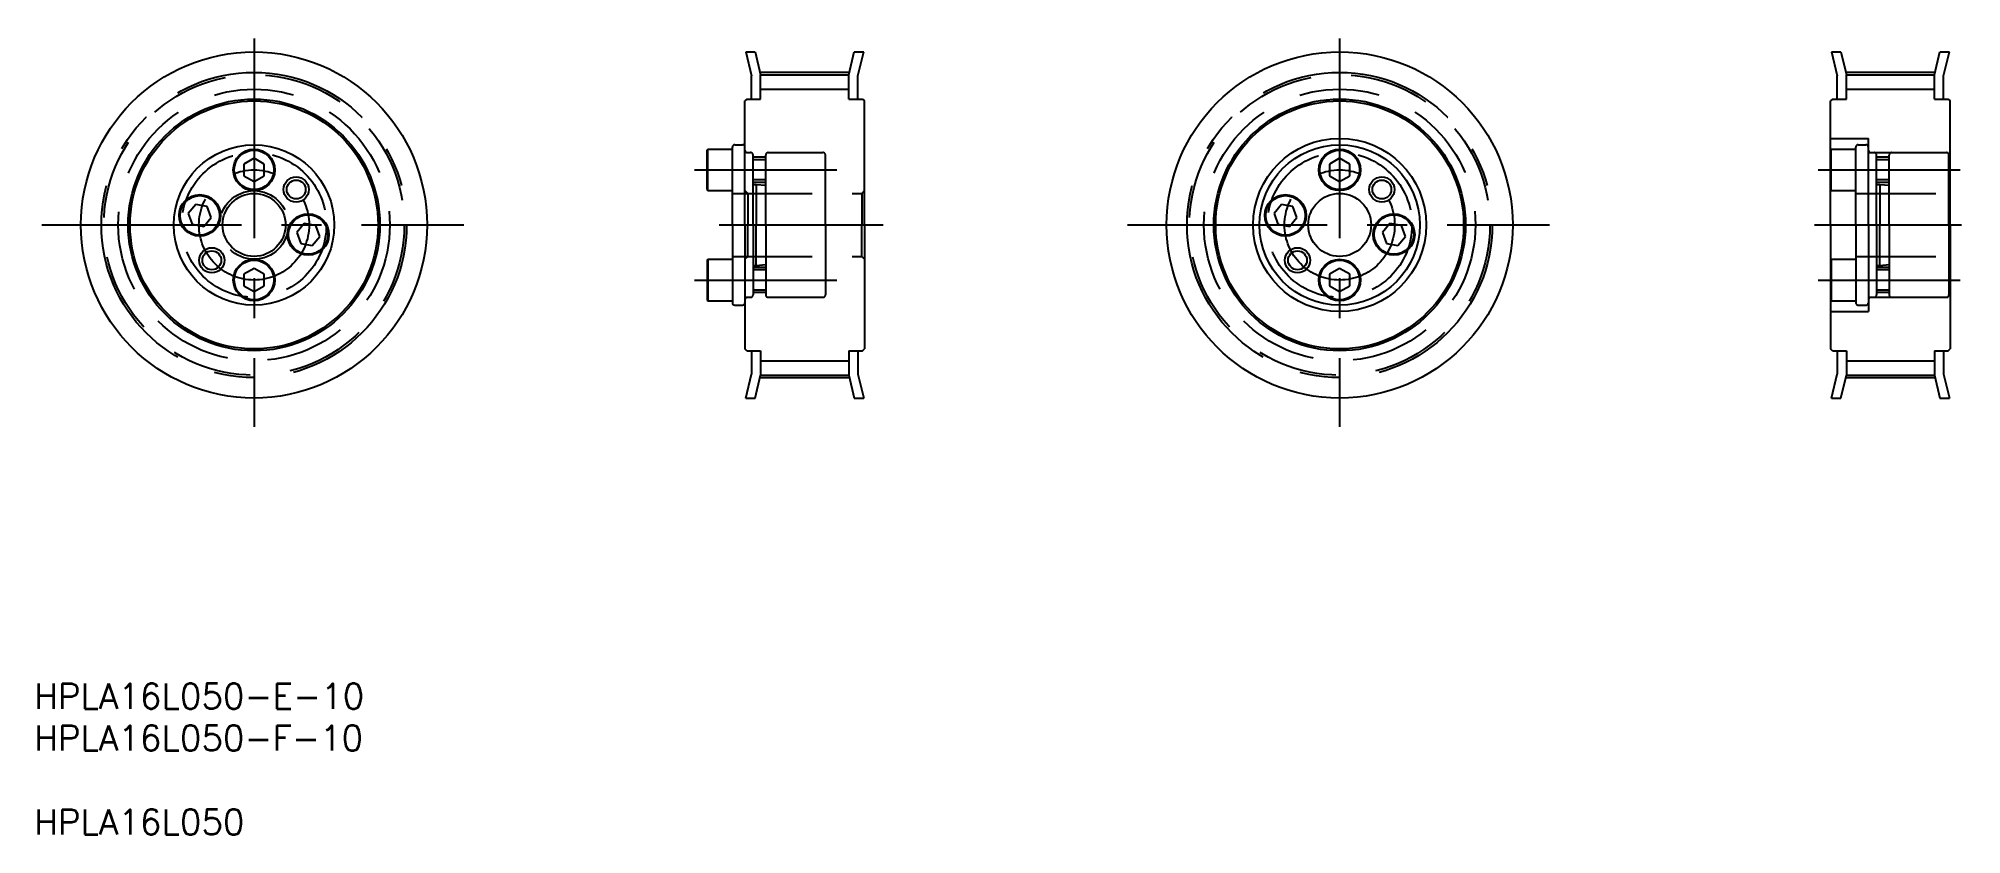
# Model space of a CAD drawing. Extents: x 16 to 321, y 5 to 132.
import ezdxf

# ---------------------------------------------------------------- set-up
doc = ezdxf.new("R2010")
doc.units = 0
doc.linetypes.add('CENTER', pattern=[50.8, 31.75, -6.35, 6.35, -6.35])
doc.linetypes.add('DASHED', pattern=[19.05, 12.7, -6.35])
doc.layers.get('0').update_dxf_attribs({"linetype": 'CONTINUOUS'})
doc.layers.add('CENTER', color=1, linetype='CENTER')
doc.styles.add('MISUMI', font='txt.shx')

# ---------------------------------------------------------------- blocks, each defined once
blk = doc.blocks.new('*U4')
at = {"color": 7, "linetype": 'CONTINUOUS', "style": 'MISUMI'}
for s, p in [('HPLA16L050-E-10', (15.05, 25.31)), ('HPLA16L050-F-10', (15.05, 18.65)), ('HPLA16L050', (15.05, 5.31))]:
    blk.add_text(s, height=4, dxfattribs=at).set_placement(p)

msp = doc.modelspace()

# ---------------------------------------------------------------- linework, layer by layer
at = {"color": 7, "linetype": 'CONTINUOUS'}
for p, q in [((128.13, 129.69), (129.05, 125.91)), ((128.13, 129.69), (129.62, 129.69)), ((129.62, 129.69), (130.49, 126.06)), ((144.49, 126.06), (145.37, 129.69)), ((145.37, 129.69), (146.86, 129.69)), ((145.93, 125.91), (146.86, 129.69)), ((300.64, 129.69), (301.56, 125.91)), ((300.64, 129.69), (302.13, 129.69)), ((302.13, 129.69), (303, 126.06)), ((317, 126.06), (317.88, 129.69)), ((317.88, 129.69), (319.37, 129.69)), ((318.44, 125.91), (319.37, 129.69)), ((129.05, 122.19), (129.05, 125.91)), ((130.49, 126.07), (144.49, 126.07)), ((130.49, 122.19), (130.49, 126.06)), ((144.49, 122.19), (144.49, 126.06)), ((145.93, 122.19), (145.93, 125.91)), ((301.56, 122.19), (301.56, 125.91)), ((303, 126.07), (317, 126.07)), ((303, 122.19), (303, 126.06)), ((317, 122.19), (317, 126.06)), ((318.44, 122.19), (318.44, 125.91)), ((128.29, 122.19), (127.99, 121.89)), ((127.99, 102.19), (127.99, 121.89)), ((128.29, 122.19), (130.49, 122.19)), ((144.49, 122.19), (146.69, 122.19)), ((146.69, 122.19), (146.99, 121.89)), ((146.99, 102.19), (146.99, 121.89)), ((300.8, 122.19), (300.5, 121.89)), ((300.5, 102.19), (300.5, 121.89)), ((300.8, 122.19), (303, 122.19)), ((317, 122.19), (319.2, 122.19)), ((319.2, 122.19), (319.5, 121.89)), ((319.5, 102.19), (319.5, 121.89)), ((121.99, 114.08), (122.09, 114.24)), ((121.99, 107.8), (121.99, 114.08)), ((122.09, 107.64), (122.09, 114.24)), ((122.09, 114.24), (125.99, 114.24)), ((125.99, 102.19), (125.99, 114.54)), ((125.99, 107.64), (125.99, 114.24)), ((126.39, 114.94), (127.59, 114.94)), ((127.99, 102.19), (127.99, 114.54)), ((49.99, 112.79), (48.39, 111.86)), ((48.39, 111.86), (48.39, 110.02)), ((48.39, 110.02), (49.99, 109.09)), ((51.59, 111.86), (49.99, 112.79)), ((49.99, 109.09), (51.59, 110.02)), ((51.59, 110.02), (51.59, 111.86)), ((125.99, 108.94), (125.99, 112.94)), ((222.49, 112.79), (220.89, 111.86)), ((220.89, 111.86), (220.89, 110.02)), ((220.89, 110.02), (222.49, 109.09)), ((224.09, 111.86), (222.49, 112.79)), ((222.49, 109.09), (224.09, 110.02)), ((224.09, 110.02), (224.09, 111.86)), ((121.99, 107.8), (122.09, 107.64)), ((122.09, 107.64), (125.99, 107.64)), ((125.99, 108.37), (125.99, 108.37)), ((40.74, 105.45), (39.55, 104.03)), ((39.55, 104.03), (40.18, 102.3)), ((42.56, 105.13), (40.74, 105.45)), ((43.19, 103.39), (42.56, 105.13)), ((125.99, 105.28), (125.99, 105.28)), ((213.24, 105.45), (212.06, 104.03)), ((212.06, 104.03), (212.69, 102.3)), ((215.06, 105.13), (213.24, 105.45)), ((215.7, 103.39), (215.06, 105.13)), ((40.18, 102.3), (42, 101.97)), ((42, 101.97), (43.19, 103.39)), ((57.97, 102.41), (56.78, 100.99)), ((56.78, 100.99), (57.41, 99.26)), ((59.79, 102.09), (57.97, 102.41)), ((60.42, 100.35), (59.79, 102.09)), ((125.99, 102.19), (125.99, 89.84)), ((127.99, 102.19), (127.99, 89.84)), ((127.99, 102.19), (127.99, 82.49)), ((146.99, 102.19), (146.99, 82.49)), ((212.69, 102.3), (214.51, 101.97)), ((214.51, 101.97), (215.7, 103.39)), ((230.48, 102.41), (229.29, 100.99)), ((229.29, 100.99), (229.92, 99.26)), ((232.3, 102.09), (230.48, 102.41)), ((232.93, 100.35), (232.3, 102.09)), ((300.5, 102.19), (300.5, 82.49)), ((319.5, 102.19), (319.5, 82.49)), ((57.41, 99.26), (59.23, 98.94)), ((59.23, 98.94), (60.42, 100.35)), ((229.92, 99.26), (231.74, 98.94)), ((231.74, 98.94), (232.93, 100.35)), ((49.99, 95.29), (48.39, 94.36)), ((51.59, 94.36), (49.99, 95.29)), ((121.99, 96.58), (122.09, 96.74)), ((121.99, 96.58), (121.99, 90.3)), ((122.09, 96.74), (125.99, 96.74)), ((122.09, 96.74), (122.09, 90.14)), ((125.99, 96.74), (125.99, 90.14)), ((125.99, 95.44), (125.99, 91.44)), ((222.49, 95.29), (220.89, 94.36)), ((224.09, 94.36), (222.49, 95.29)), ((48.39, 94.36), (48.39, 92.52)), ((48.39, 92.52), (49.99, 91.59)), ((49.99, 91.59), (51.59, 92.52)), ((51.59, 92.52), (51.59, 94.36)), ((220.89, 94.36), (220.89, 92.52)), ((220.89, 92.52), (222.49, 91.59)), ((222.49, 91.59), (224.09, 92.52)), ((224.09, 92.52), (224.09, 94.36)), ((121.99, 90.3), (122.09, 90.14)), ((122.09, 90.14), (125.99, 90.14)), ((126.39, 89.44), (127.59, 89.44)), ((128.29, 82.19), (127.99, 82.49)), ((128.29, 82.19), (130.49, 82.19)), ((129.05, 82.19), (129.05, 78.47)), ((130.49, 82.19), (130.49, 78.32)), ((144.49, 82.19), (146.69, 82.19)), ((144.49, 82.19), (144.49, 78.32)), ((145.93, 82.19), (145.93, 78.47)), ((146.69, 82.19), (146.99, 82.49)), ((300.8, 82.19), (300.5, 82.49)), ((300.8, 82.19), (303, 82.19)), ((301.56, 82.19), (301.56, 78.47)), ((303, 82.19), (303, 78.32)), ((317, 82.19), (319.2, 82.19)), ((317, 82.19), (317, 78.32)), ((318.44, 82.19), (318.44, 78.47)), ((319.2, 82.19), (319.5, 82.49)), ((128.13, 74.69), (129.05, 78.47)), ((129.62, 74.69), (130.49, 78.32)), ((130.49, 78.32), (144.49, 78.32)), ((144.49, 78.32), (145.37, 74.69)), ((145.93, 78.47), (146.86, 74.69)), ((300.64, 74.69), (301.56, 78.47)), ((302.13, 74.69), (303, 78.32)), ((303, 78.32), (317, 78.32)), ((317, 78.32), (317.88, 74.69)), ((318.44, 78.47), (319.37, 74.69)), ((128.13, 74.69), (129.62, 74.69)), ((145.37, 74.69), (146.86, 74.69)), ((300.64, 74.69), (302.13, 74.69)), ((317.88, 74.69), (319.37, 74.69))]:
    msp.add_line(p, q, dxfattribs=at)
at = {"color": 3, "linetype": 'CONTINUOUS'}
for p, q in [((130.49, 123.76), (144.49, 123.76)), ((303, 123.76), (317, 123.76)), ((130.49, 80.62), (144.49, 80.62)), ((303, 80.62), (317, 80.62))]:
    msp.add_line(p, q, dxfattribs=at)
at = {"color": 3, "linetype": 'DASHED'}
for p, q in [((128.4, 113.69), (128.89, 113.69)), ((129.29, 102.19), (129.29, 113.29)), ((131.29, 102.19), (131.29, 113.29)), ((131.69, 113.69), (140.39, 113.69)), ((140.79, 102.19), (140.79, 113.29)), ((300.5, 115.94), (306.5, 115.94)), ((300.5, 114.08), (300.6, 114.24)), ((300.5, 107.8), (300.5, 114.08)), ((300.6, 107.64), (300.6, 114.24)), ((300.6, 114.24), (304.5, 114.24)), ((304.5, 102.19), (304.5, 114.54)), ((304.5, 107.64), (304.5, 114.24)), ((304.9, 114.94), (306.1, 114.94)), ((306.5, 113.69), (306.5, 115.94)), ((306.5, 102.19), (306.5, 114.54)), ((306.5, 113.69), (319.5, 113.69)), ((306.91, 113.69), (307.4, 113.69)), ((307.8, 102.19), (307.8, 113.29)), ((309.8, 102.19), (309.8, 113.29)), ((310.2, 113.69), (318.9, 113.69)), ((319.3, 102.19), (319.3, 113.29)), ((131.29, 112.94), (129.29, 112.94)), ((131.29, 112.54), (129.29, 112.54)), ((304.5, 108.94), (304.5, 112.94)), ((309.8, 112.94), (307.8, 112.94)), ((309.8, 112.54), (307.8, 112.54)), ((125.99, 107.19), (146.54, 107.19)), ((127.99, 107.64), (128.44, 107.19)), ((128.44, 107.19), (128.44, 102.19)), ((131.29, 109.34), (129.29, 109.34)), ((131.29, 108.94), (129.29, 108.94)), ((129.29, 108.64), (129.79, 108.64)), ((129.79, 108.64), (129.79, 102.19)), ((129.79, 108.64), (131.29, 108.49)), ((146.99, 107.64), (146.54, 107.19)), ((146.54, 107.19), (146.54, 102.19)), ((300.6, 107.64), (304.5, 107.64)), ((304.5, 108.37), (304.5, 108.37)), ((304.5, 107.19), (319.3, 107.19)), ((309.8, 109.34), (307.8, 109.34)), ((309.8, 108.94), (307.8, 108.94)), ((307.8, 108.64), (308.3, 108.64)), ((308.3, 108.64), (308.3, 102.19)), ((308.3, 108.64), (309.8, 108.49)), ((304.5, 105.28), (304.5, 105.28)), ((128.44, 97.19), (128.44, 102.19)), ((129.29, 102.19), (129.29, 91.09)), ((129.79, 95.74), (129.79, 102.19)), ((131.29, 102.19), (131.29, 91.09)), ((140.79, 102.19), (140.79, 91.09)), ((146.54, 97.19), (146.54, 102.19)), ((304.5, 102.19), (304.5, 89.84)), ((306.5, 102.19), (306.5, 89.84)), ((307.8, 102.19), (307.8, 91.09)), ((308.3, 95.74), (308.3, 102.19)), ((309.8, 102.19), (309.8, 91.09)), ((319.3, 102.19), (319.3, 91.09)), ((125.99, 97.19), (146.54, 97.19)), ((127.99, 96.74), (128.44, 97.19)), ((129.29, 95.74), (129.79, 95.74)), ((131.29, 95.44), (129.29, 95.44)), ((131.29, 95.04), (129.29, 95.04)), ((129.79, 95.74), (131.29, 95.89)), ((146.99, 96.74), (146.54, 97.19)), ((300.5, 96.58), (300.5, 90.3)), ((300.6, 96.74), (304.5, 96.74)), ((300.6, 96.74), (300.6, 90.14)), ((304.5, 97.19), (319.3, 97.19)), ((304.5, 96.74), (304.5, 90.14)), ((304.5, 95.44), (304.5, 91.44)), ((307.8, 95.74), (308.3, 95.74)), ((309.8, 95.44), (307.8, 95.44)), ((309.8, 95.04), (307.8, 95.04)), ((308.3, 95.74), (309.8, 95.89)), ((131.29, 91.84), (129.29, 91.84)), ((309.8, 91.84), (307.8, 91.84)), ((128.4, 90.69), (128.89, 90.69)), ((131.29, 91.44), (129.29, 91.44)), ((131.69, 90.69), (140.39, 90.69)), ((300.5, 90.3), (300.6, 90.14)), ((300.6, 90.14), (304.5, 90.14)), ((304.9, 89.44), (306.1, 89.44)), ((306.5, 90.69), (306.5, 88.44)), ((306.5, 90.69), (319.5, 90.69)), ((306.91, 90.69), (307.4, 90.69)), ((309.8, 91.44), (307.8, 91.44)), ((310.2, 90.69), (318.9, 90.69)), ((300.5, 88.44), (306.5, 88.44))]:
    msp.add_line(p, q, dxfattribs=at)
at = {"color": 7, "linetype": 'CONTINUOUS'}
for centre, radius in [((49.99, 102.19), 27.5), ((222.49, 102.19), 27.5), ((49.99, 102.19), 20), ((49.99, 102.19), 19.7), ((222.49, 102.19), 20), ((222.49, 102.19), 19.7), ((49.99, 102.19), 12.75), ((49.99, 110.94), 3.3), ((49.99, 110.94), 3.14), ((222.49, 102.19), 13.75), ((222.49, 102.19), 12.75), ((222.49, 110.94), 3.3), ((222.49, 110.94), 3.14), ((49.99, 102.19), 5), ((56.69, 107.82), 1.5), ((222.49, 102.19), 5), ((229.2, 107.82), 1.5), ((58.6, 100.67), 3.3), ((231.11, 100.67), 3.3), ((58.6, 100.67), 3.14), ((231.11, 100.67), 3.14), ((43.28, 96.57), 1.5), ((215.79, 96.57), 1.5), ((49.99, 93.44), 3.3), ((49.99, 93.44), 3.14), ((222.49, 93.44), 3.3), ((222.49, 93.44), 3.14)]:
    msp.add_circle(centre, radius, dxfattribs=at)
at = {"color": 3, "linetype": 'DASHED'}
for centre, radius in [((49.99, 102.19), 23.87), ((222.49, 102.19), 23.87), ((49.99, 102.19), 21.57), ((222.49, 102.19), 21.57), ((49.99, 102.19), 11.5), ((222.49, 102.19), 11.5), ((49.99, 102.19), 5.45)]:
    msp.add_circle(centre, radius, dxfattribs=at)
at = {"color": 7}
for centre, radius in [((41.37, 103.71), 3.3), ((213.88, 103.71), 3.3), ((41.37, 103.71), 3.14), ((213.88, 103.71), 3.14)]:
    msp.add_circle(centre, radius, dxfattribs=at)
at = {"color": 3}
for centre in [(56.69, 107.82), (229.2, 107.82), (43.28, 96.57), (215.79, 96.57)]:
    msp.add_circle(centre, 2, dxfattribs=at)
at = {"color": 7, "linetype": 'CONTINUOUS'}
for centre, start, end in [((126.39, 114.54), 90, 180), ((127.59, 114.54), 0, 90), ((126.39, 89.84), 180, 270), ((127.59, 89.84), 270, 0)]:
    msp.add_arc(centre, 0.4, start, end, dxfattribs=at)
at = {"color": 3, "linetype": 'DASHED'}
for centre, radius, start, end in [((128.4, 114.1), 0.41, 180, 270), ((128.89, 113.29), 0.4, 0, 90), ((131.69, 113.29), 0.4, 90, 180), ((140.39, 113.29), 0.4, 0, 90), ((304.9, 114.54), 0.4, 90, 180), ((306.1, 114.54), 0.4, 0, 90), ((306.91, 114.1), 0.41, 180, 270), ((307.4, 113.29), 0.4, 0, 90), ((310.2, 113.29), 0.4, 90, 180), ((318.9, 113.29), 0.4, 0, 90), ((128.4, 90.28), 0.41, 90, 180), ((128.89, 91.09), 0.4, 270, 0), ((131.69, 91.09), 0.4, 180, 270), ((140.39, 91.09), 0.4, 270, 0), ((304.9, 89.84), 0.4, 180, 270), ((306.1, 89.84), 0.4, 270, 0), ((306.91, 90.28), 0.41, 90, 180), ((307.4, 91.09), 0.4, 270, 0), ((310.2, 91.09), 0.4, 180, 270), ((318.9, 91.09), 0.4, 270, 0)]:
    msp.add_arc(centre, radius, start, end, dxfattribs=at)
at = {"layer": 'CENTER', "color": 1, "linetype": 'CENTER'}
for p, q in [((49.99, 131.83), (49.99, 70.1)), ((222.49, 131.83), (222.49, 70.1)), ((130.4, 126.45), (144.59, 126.45)), ((302.91, 126.45), (317.09, 126.45)), ((119.99, 110.94), (142.59, 110.94)), ((298.5, 110.94), (321.1, 110.94)), ((16.27, 102.19), (83.32, 102.19)), ((123.92, 102.19), (149.96, 102.19)), ((188.78, 102.19), (255.82, 102.19)), ((297.94, 102.19), (321.3, 102.19)), ((119.99, 93.44), (142.59, 93.44)), ((298.5, 93.44), (321.1, 93.44)), ((130.4, 77.94), (144.59, 77.94)), ((302.91, 77.94), (317.09, 77.94))]:
    msp.add_line(p, q, dxfattribs=at)
for centre, radius in [((49.99, 102.19), 24.25), ((222.49, 102.19), 24.25), ((49.99, 102.19), 8.75), ((222.49, 102.19), 8.75)]:
    msp.add_circle(centre, radius, dxfattribs=at)

# ---------------------------------------------------------------- block references
at = {"color": 7, "linetype": 'CONTINUOUS'}
msp.add_blockref('*U4', (0, 0), dxfattribs=at)

doc.saveas('drawing.dxf')
